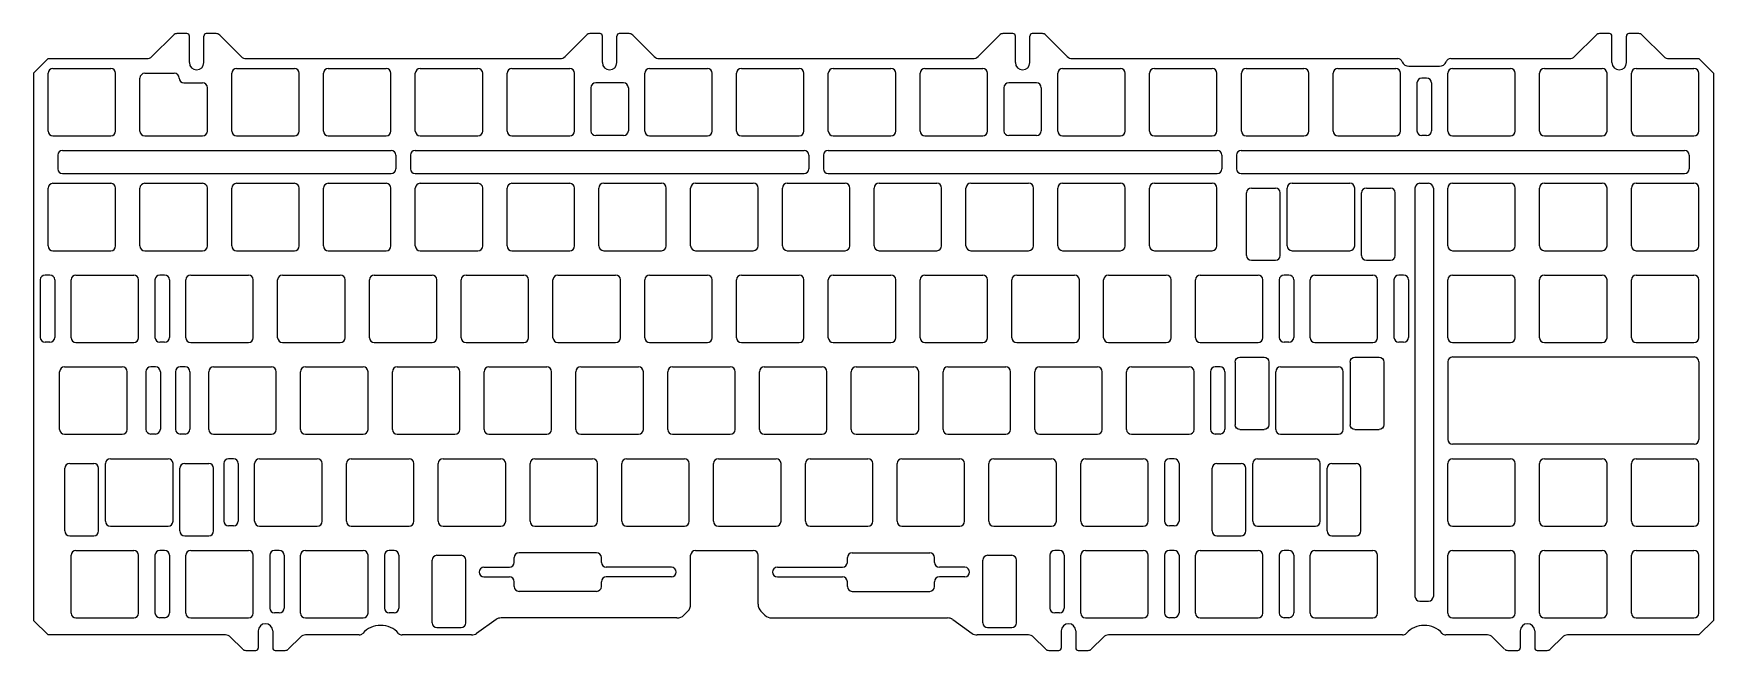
# Model space of a CAD drawing. Header units: millimetres. Extents: x 393 to 742, y 213 to 341.
import ezdxf

# ---------------------------------------------------------------- set-up
doc = ezdxf.new("R2010")
doc.units = ezdxf.units.MM
doc.linetypes.add('CENTER', pattern=[2, 1.25, -0.25, 0.25, -0.25])
doc.layers.add('보강판1.5t', color=140, linetype='Continuous')

# ---------------------------------------------------------------- blocks, each defined once
blk = doc.blocks.new('switch hole')
for p, q in [((1, 0), (13, 0)), ((0, -13), (0, -1)), ((14, -13), (14, -1)), ((1, -14), (13, -14))]:
    blk.add_line(p, q)
for centre, start, end in [((1, -1), 90, 180), ((13, -1), 0, 90), ((1, -13), 180, 270), ((13, -13), 270, 0)]:
    blk.add_arc(centre, 1, start, end)
blk = doc.blocks.new('스테빌 구멍')
at = {"layer": '보강판1.5t'}
for p, q in [((1, 0.5), (6, 0.5)), ((0, -13.5), (0, -0.5)), ((7, -13.5), (7, -0.5)), ((1, -14.5), (6, -14.5))]:
    blk.add_line(p, q, dxfattribs=at)
for centre, start, end in [((1, -0.5), 90, 180), ((6, -0.5), 360, 90), ((1, -13.5), 180, 270), ((6, -13.5), 270, 360)]:
    blk.add_arc(centre, 1, start, end, dxfattribs=at)

msp = doc.modelspace()

# ---------------------------------------------------------------- linework, layer by layer
at = {"layer": '보강판1.5t'}
for p, q in [((417.78, 335.96), (422.25, 340.42)), ((425.04, 340.72), (422.96, 340.72)), ((425.54, 334.69), (425.54, 340.22)), ((428.54, 334.69), (428.54, 340.22)), ((431.13, 340.72), (429.04, 340.72)), ((436.3, 335.96), (431.84, 340.42)), ((503.51, 335.96), (507.97, 340.42)), ((510.77, 340.72), (508.68, 340.72)), ((511.27, 334.69), (511.27, 340.22)), ((514.27, 334.69), (514.27, 340.22)), ((516.85, 340.72), (514.77, 340.72)), ((522.03, 335.96), (517.56, 340.42)), ((589.23, 335.96), (593.7, 340.42)), ((596.49, 340.72), (594.41, 340.72)), ((596.99, 334.69), (596.99, 340.22)), ((599.99, 334.69), (599.99, 340.22)), ((602.58, 340.72), (600.49, 340.72)), ((607.75, 335.96), (603.29, 340.42)), ((713.06, 335.96), (717.52, 340.42)), ((720.32, 340.72), (718.23, 340.72)), ((720.82, 334.69), (720.82, 340.22)), ((723.82, 334.69), (723.82, 340.22)), ((726.4, 340.72), (724.32, 340.72)), ((731.58, 335.96), (727.11, 340.42)), ((396.21, 335.52), (393.21, 332.52)), ((396.21, 335.52), (416.72, 335.52)), ((437.36, 335.52), (502.45, 335.52)), ((523.09, 335.52), (588.17, 335.52)), ((608.81, 335.52), (676.34, 335.52)), ((687.34, 335.52), (712, 335.52)), ((732.64, 335.52), (738.87, 335.52)), ((738.87, 335.52), (741.87, 332.52)), ((393.21, 332.52), (393.21, 218.95)), ((415.28, 320.49), (415.28, 331.49)), ((416.28, 332.49), (422.41, 332.49)), ((678.66, 333.94), (685.01, 333.94)), ((682.34, 331.49), (681.34, 331.49)), ((741.87, 332.52), (741.87, 218.95)), ((424.41, 330.49), (428.28, 330.49)), ((429.28, 320.49), (429.28, 329.49)), ((508.89, 329.49), (508.89, 320.55)), ((515.65, 330.49), (509.89, 330.49)), ((516.65, 329.49), (516.65, 320.55)), ((594.61, 329.49), (594.61, 320.55)), ((601.37, 330.49), (595.61, 330.49)), ((602.37, 329.49), (602.37, 320.55)), ((680.34, 330.49), (680.34, 320.55)), ((683.34, 330.49), (683.34, 320.55)), ((416.28, 319.49), (428.28, 319.49)), ((515.65, 319.55), (509.89, 319.55)), ((601.37, 319.55), (595.61, 319.55)), ((682.34, 319.55), (681.34, 319.55)), ((398.21, 315.49), (398.21, 312.66)), ((399.21, 316.49), (467.41, 316.49)), ((468.41, 315.49), (468.41, 312.66)), ((471.41, 315.49), (471.41, 312.66)), ((472.41, 316.49), (553.13, 316.49)), ((554.13, 315.49), (554.13, 312.66)), ((557.13, 315.49), (557.13, 312.66)), ((558.13, 316.49), (638.86, 316.49)), ((639.86, 315.49), (639.86, 312.66)), ((642.86, 315.49), (642.86, 312.66)), ((643.86, 316.49), (735.87, 316.49)), ((736.87, 315.49), (736.87, 312.66)), ((399.21, 311.66), (467.41, 311.66)), ((472.41, 311.66), (553.13, 311.66)), ((558.13, 311.66), (638.86, 311.66)), ((643.86, 311.66), (735.87, 311.66)), ((679.93, 308.66), (679.93, 223.95)), ((680.93, 309.66), (682.74, 309.66)), ((683.74, 308.66), (683.74, 223.95)), ((394.59, 289.63), (394.59, 277.69)), ((396.59, 290.63), (395.59, 290.63)), ((397.59, 289.63), (397.59, 277.69)), ((418.4, 289.63), (418.4, 277.69)), ((420.4, 290.63), (419.4, 290.63)), ((421.4, 289.63), (421.4, 277.69)), ((651.76, 289.63), (651.76, 277.69)), ((653.76, 290.63), (652.76, 290.63)), ((654.76, 289.63), (654.76, 277.69)), ((675.57, 289.63), (675.57, 277.69)), ((677.57, 290.63), (676.57, 290.63)), ((678.57, 289.63), (678.57, 277.69)), ((396.59, 276.69), (395.59, 276.69)), ((420.4, 276.69), (419.4, 276.69)), ((653.76, 276.69), (652.76, 276.69)), ((677.57, 276.69), (676.57, 276.69)), ((686.74, 272.63), (686.74, 256.53)), ((687.74, 273.63), (737.87, 273.63)), ((738.87, 272.63), (738.87, 256.53)), ((416.52, 270.58), (416.52, 258.64)), ((418.52, 271.58), (417.52, 271.58)), ((419.52, 270.58), (419.52, 258.64)), ((422.66, 270.58), (422.66, 258.64)), ((424.66, 271.58), (423.66, 271.58)), ((425.66, 270.58), (425.66, 258.64)), ((637.47, 270.58), (637.47, 258.64)), ((639.47, 271.58), (638.47, 271.58)), ((640.47, 270.58), (640.47, 258.64)), ((418.52, 257.64), (417.52, 257.64)), ((424.66, 257.64), (423.66, 257.64)), ((639.47, 257.64), (638.47, 257.64)), ((737.87, 255.53), (687.74, 255.53)), ((432.69, 251.53), (432.69, 239.59)), ((434.69, 252.53), (433.69, 252.53)), ((435.69, 251.53), (435.69, 239.59)), ((627.95, 251.53), (627.95, 239.59)), ((629.95, 252.53), (628.95, 252.53)), ((630.95, 251.53), (630.95, 239.59)), ((434.69, 238.59), (433.69, 238.59)), ((629.95, 238.59), (628.95, 238.59)), ((418.4, 232.48), (418.4, 220.54)), ((420.4, 233.48), (419.4, 233.48)), ((421.4, 232.48), (421.4, 220.54)), ((442.21, 232.48), (442.21, 221.54)), ((444.21, 233.48), (443.21, 233.48)), ((445.21, 232.48), (445.21, 221.54)), ((466.02, 232.48), (466.02, 221.54)), ((468.02, 233.48), (467.02, 233.48)), ((469.02, 232.48), (469.02, 221.54)), ((492.96, 231), (492.96, 232)), ((510.06, 233), (493.96, 233)), ((511.06, 231), (511.06, 232)), ((529.58, 222.31), (529.58, 232.48)), ((530.58, 233.48), (542.58, 233.48)), ((543.58, 222.31), (543.58, 232.48)), ((562.11, 231), (562.11, 232)), ((563.11, 233), (579.21, 233)), ((580.21, 231), (580.21, 232)), ((604.14, 232.48), (604.14, 221.54)), ((606.14, 233.48), (605.14, 233.48)), ((607.14, 232.48), (607.14, 221.54)), ((624.54, 220.48), (624.54, 232.48)), ((627.95, 232.48), (627.95, 220.54)), ((629.95, 233.48), (628.95, 233.48)), ((630.95, 232.48), (630.95, 220.54)), ((648.36, 220.48), (648.36, 232.48)), ((651.76, 232.48), (651.76, 220.54)), ((653.76, 233.48), (652.76, 233.48)), ((654.76, 232.48), (654.76, 220.54)), ((486.67, 230), (491.96, 230)), ((486.67, 228), (491.96, 228)), ((492.96, 226), (492.96, 227)), ((511.06, 226), (511.06, 227)), ((525.58, 230), (512.06, 230)), ((525.58, 228), (512.06, 228)), ((547.58, 230), (561.11, 230)), ((547.58, 228), (561.11, 228)), ((562.11, 226), (562.11, 227)), ((580.21, 226), (580.21, 227)), ((586.49, 230), (581.21, 230)), ((586.49, 228), (581.21, 228)), ((510.06, 225), (493.96, 225)), ((563.11, 225), (579.21, 225)), ((444.21, 220.54), (443.21, 220.54)), ((468.02, 220.54), (467.02, 220.54)), ((528.99, 220.89), (528.17, 220.07)), ((544.17, 220.89), (544.99, 220.07)), ((606.14, 220.54), (605.14, 220.54)), ((680.93, 222.95), (682.74, 222.95)), ((393.21, 218.95), (396.21, 215.95)), ((420.4, 219.54), (419.4, 219.54)), ((439.83, 216.78), (439.83, 213.25)), ((442.83, 216.78), (442.83, 213.25)), ((489.19, 219.19), (485.15, 216.24)), ((526.75, 219.48), (490.23, 219.48)), ((546.41, 219.48), (582.93, 219.48)), ((583.97, 219.19), (588.02, 216.24)), ((606.52, 216.78), (606.52, 213.25)), ((609.52, 216.78), (609.52, 213.25)), ((629.95, 219.54), (628.95, 219.54)), ((653.76, 219.54), (652.76, 219.54)), ((701.77, 216.78), (701.77, 213.25)), ((704.77, 216.78), (704.77, 213.25)), ((741.87, 218.95), (738.87, 215.95)), ((433.01, 215.95), (396.21, 215.95)), ((434.07, 215.52), (436.54, 213.05)), ((437.24, 212.75), (439.33, 212.75)), ((443.33, 212.75), (445.42, 212.75)), ((448.59, 215.52), (446.12, 213.05)), ((460.76, 215.95), (449.65, 215.95)), ((484.11, 215.95), (469.71, 215.95)), ((599.7, 215.95), (589.05, 215.95)), ((600.76, 215.52), (603.22, 213.05)), ((603.93, 212.75), (606.02, 212.75)), ((610.02, 212.75), (612.1, 212.75)), ((615.28, 215.52), (612.81, 213.05)), ((677.36, 215.95), (616.34, 215.95)), ((694.95, 215.95), (686.31, 215.95)), ((696.01, 215.52), (698.47, 213.05)), ((699.18, 212.75), (701.27, 212.75)), ((705.27, 212.75), (707.35, 212.75)), ((710.53, 215.52), (708.06, 213.05)), ((738.87, 215.95), (711.59, 215.95))]:
    msp.add_line(p, q, dxfattribs=at)
for centre, radius, start, end in [((422.96, 339.72), 1, 90, 135), ((425.04, 340.22), 0.5, 360, 90), ((429.04, 340.22), 0.5, 90, 180), ((431.13, 339.72), 1, 45, 90), ((508.68, 339.72), 1, 90, 135), ((510.77, 340.22), 0.5, 360, 90), ((514.77, 340.22), 0.5, 90, 180), ((516.85, 339.72), 1, 45, 90), ((594.41, 339.72), 1, 90, 135), ((596.49, 340.22), 0.5, 360, 90), ((600.49, 340.22), 0.5, 90, 180), ((602.58, 339.72), 1, 45, 90), ((718.23, 339.72), 1, 90, 135), ((720.32, 340.22), 0.5, 360, 90), ((724.32, 340.22), 0.5, 90, 180), ((726.4, 339.72), 1, 45, 90), ((416.72, 337.02), 1.5, 270, 315), ((437.36, 337.02), 1.5, 225, 270), ((502.45, 337.02), 1.5, 270, 315), ((523.09, 337.02), 1.5, 225, 270), ((588.17, 337.02), 1.5, 270, 315), ((608.81, 337.02), 1.5, 225, 270), ((676.34, 334.52), 1, 21.7156, 90), ((678.66, 335.44), 1.5, 201.7156, 270), ((685.01, 335.44), 1.5, 270, 338.2844), ((687.34, 334.52), 1, 90, 158.2844), ((712, 337.02), 1.5, 270, 315), ((732.64, 337.02), 1.5, 225, 270), ((416.28, 331.49), 1, 90, 180), ((422.41, 331.49), 1, 0, 90), ((424.41, 331.49), 1, 180, 270), ((427.04, 334.69), 1.5, 180, 0), ((512.77, 334.69), 1.5, 180, 0), ((598.49, 334.69), 1.5, 180, 0), ((681.34, 330.49), 1, 90, 180), ((682.34, 330.49), 1, 0, 90), ((722.32, 334.69), 1.5, 180, 0), ((428.28, 329.49), 1, 0, 90), ((509.89, 329.49), 1, 90, 180), ((515.65, 329.49), 1, 0, 90), ((595.61, 329.49), 1, 90, 180), ((601.37, 329.49), 1, 0, 90), ((416.28, 320.49), 1, 180, 270), ((428.28, 320.49), 1, 270, 0), ((509.89, 320.55), 1, 180, 270), ((515.65, 320.55), 1, 270, 360), ((595.61, 320.55), 1, 180, 270), ((601.37, 320.55), 1, 270, 360), ((681.34, 320.55), 1, 180, 270), ((682.34, 320.55), 1, 270, 360), ((399.21, 315.49), 1, 90, 180), ((467.41, 315.49), 1, 0, 90), ((472.41, 315.49), 1, 90, 180), ((553.13, 315.49), 1, 0, 90), ((558.13, 315.49), 1, 90, 180), ((638.86, 315.49), 1, 0, 90), ((643.86, 315.49), 1, 90, 180), ((735.87, 315.49), 1, 0, 90), ((399.21, 312.66), 1, 180, 270), ((467.41, 312.66), 1, 270, 0), ((472.41, 312.66), 1, 180, 270), ((553.13, 312.66), 1, 270, 0), ((558.13, 312.66), 1, 180, 270), ((638.86, 312.66), 1, 270, 0), ((643.86, 312.66), 1, 180, 270), ((735.87, 312.66), 1, 270, 0), ((680.93, 308.66), 1, 90, 180), ((682.74, 308.66), 1, 0, 90), ((395.59, 289.63), 1, 90, 180), ((396.59, 289.63), 1, 0, 90), ((419.4, 289.63), 1, 90, 180), ((420.4, 289.63), 1, 0, 90), ((652.76, 289.63), 1, 90, 180), ((653.76, 289.63), 1, 0, 90), ((676.57, 289.63), 1, 90, 180), ((677.57, 289.63), 1, 0, 90), ((395.59, 277.69), 1, 180, 270), ((396.59, 277.69), 1, 270, 360), ((419.4, 277.69), 1, 180, 270), ((420.4, 277.69), 1, 270, 360), ((652.76, 277.69), 1, 180, 270), ((653.76, 277.69), 1, 270, 360), ((676.57, 277.69), 1, 180, 270), ((677.57, 277.69), 1, 270, 360), ((687.74, 272.63), 1, 90, 180), ((737.87, 272.63), 1, 0, 90), ((417.52, 270.58), 1, 90, 180), ((418.52, 270.58), 1, 0, 90), ((423.66, 270.58), 1, 90, 180), ((424.66, 270.58), 1, 0, 90), ((638.47, 270.58), 1, 90, 180), ((639.47, 270.58), 1, 0, 90), ((417.52, 258.64), 1, 180, 270), ((418.52, 258.64), 1, 270, 360), ((423.66, 258.64), 1, 180, 270), ((424.66, 258.64), 1, 270, 360), ((638.47, 258.64), 1, 180, 270), ((639.47, 258.64), 1, 270, 360), ((687.74, 256.53), 1, 180, 270), ((737.87, 256.53), 1, 270, 0), ((433.69, 251.53), 1, 90, 180), ((434.69, 251.53), 1, 0, 90), ((628.95, 251.53), 1, 90, 180), ((629.95, 251.53), 1, 0, 90), ((433.69, 239.59), 1, 180, 270), ((434.69, 239.59), 1, 270, 360), ((628.95, 239.59), 1, 180, 270), ((629.95, 239.59), 1, 270, 360), ((419.4, 232.48), 1, 90, 180), ((420.4, 232.48), 1, 0, 90), ((443.21, 232.48), 1, 90, 180), ((444.21, 232.48), 1, 0, 90), ((467.02, 232.48), 1, 90, 180), ((468.02, 232.48), 1, 0, 90), ((491.96, 231), 1, 270, 0), ((493.96, 232), 1, 90, 180), ((510.06, 232), 1, 360, 90), ((512.06, 231), 1, 180, 270), ((530.58, 232.48), 1, 90, 180), ((542.58, 232.48), 1, 0, 90), ((561.11, 231), 1, 270, 0), ((563.11, 232), 1, 90, 180), ((579.21, 232), 1, 0, 90), ((581.21, 231), 1, 180, 270), ((605.14, 232.48), 1, 90, 180), ((606.14, 232.48), 1, 0, 90), ((628.95, 232.48), 1, 90, 180), ((629.95, 232.48), 1, 0, 90), ((652.76, 232.48), 1, 90, 180), ((653.76, 232.48), 1, 0, 90), ((486.67, 229), 1, 90, 180), ((486.67, 229), 1, 180, 270), ((491.96, 227), 1, 0, 90), ((512.06, 227), 1, 90, 180), ((525.58, 229), 1, 0, 90), ((525.58, 229), 1, 270, 0), ((547.58, 229), 1, 90, 180), ((547.58, 229), 1, 180, 270), ((561.11, 227), 1, 0, 90), ((581.21, 227), 1, 90, 180), ((586.49, 229), 1, 0, 90), ((586.49, 229), 1, 270, 0), ((493.96, 226), 1, 180, 270), ((510.06, 226), 1, 270, 0), ((563.11, 226), 1, 180, 270), ((579.21, 226), 1, 270, 0), ((680.93, 223.95), 1, 180, 270), ((682.74, 223.95), 1, 270, 0), ((419.4, 220.54), 1, 180, 270), ((420.4, 220.54), 1, 270, 360), ((443.21, 221.54), 1, 180, 270), ((444.21, 221.54), 1, 270, 360), ((467.02, 221.54), 1, 180, 270), ((468.02, 221.54), 1, 270, 360), ((526.75, 221.48), 2, 270, 315), ((527.58, 222.31), 2, 315, 0), ((545.58, 222.31), 2, 180, 225), ((546.41, 221.48), 2, 225, 270), ((605.14, 221.54), 1, 180, 270), ((606.14, 221.54), 1, 270, 360), ((628.95, 220.54), 1, 180, 270), ((629.95, 220.54), 1, 270, 360), ((652.76, 220.54), 1, 180, 270), ((653.76, 220.54), 1, 270, 360), ((441.33, 216.78), 1.5, 0, 180), ((460.76, 216.95), 1, 270, 318.1897), ((465.24, 212.95), 5, 41.8103, 138.1897), ((469.71, 216.95), 1, 221.8103, 270), ((484.11, 217.95), 2, 270, 301.1739), ((490.23, 217.48), 2, 90, 121.1739), ((582.93, 217.48), 2, 58.8261, 90), ((589.05, 217.95), 2, 238.8261, 270), ((608.02, 216.78), 1.5, 0, 180), ((677.36, 216.95), 1, 270, 318.1897), ((681.84, 212.95), 5, 41.8103, 138.1897), ((686.31, 216.95), 1, 221.8103, 270), ((703.27, 216.78), 1.5, 0, 180), ((433.01, 214.45), 1.5, 45, 90), ((437.24, 213.75), 1, 225, 270), ((439.33, 213.25), 0.5, 270, 0), ((443.33, 213.25), 0.5, 180, 270), ((445.42, 213.75), 1, 270, 315), ((449.65, 214.45), 1.5, 90, 135), ((599.7, 214.45), 1.5, 45, 90), ((603.93, 213.75), 1, 225, 270), ((606.02, 213.25), 0.5, 270, 0), ((610.02, 213.25), 0.5, 180, 270), ((612.1, 213.75), 1, 270, 315), ((616.34, 214.45), 1.5, 90, 135), ((694.95, 214.45), 1.5, 45, 90), ((699.18, 213.75), 1, 225, 270), ((701.27, 213.25), 0.5, 270, 0), ((705.27, 213.25), 0.5, 180, 270), ((707.35, 213.75), 1, 270, 315), ((711.59, 214.45), 1.5, 90, 135)]:
    msp.add_arc(centre, radius, start, end, dxfattribs=at)

# ---------------------------------------------------------------- block references
for p in [(396.23, 333.49), (434.33, 333.49), (453.38, 333.49), (472.43, 333.49), (491.48, 333.49), (520.06, 333.49), (539.11, 333.49), (558.16, 333.49), (577.21, 333.49), (605.78, 333.49), (624.83, 333.49), (643.89, 333.49), (662.93, 333.49), (686.74, 333.49), (705.79, 333.49), (724.84, 333.49), (396.23, 309.66), (415.28, 309.66), (434.33, 309.66), (453.38, 309.66), (472.43, 309.66), (491.48, 309.66), (510.53, 309.68), (529.58, 309.68), (548.63, 309.68), (567.68, 309.68), (586.73, 309.68), (605.78, 309.68), (624.83, 309.68), (653.41, 309.68), (686.74, 309.68), (705.79, 309.68), (724.84, 309.68), (400.99, 290.63), (424.81, 290.63), (443.86, 290.63), (462.91, 290.63), (481.96, 290.63), (501.01, 290.63), (520.06, 290.63), (539.11, 290.63), (558.16, 290.63), (577.21, 290.63), (596.26, 290.63), (615.31, 290.63), (634.36, 290.63), (658.17, 290.63), (686.74, 290.63), (705.79, 290.63), (724.84, 290.63), (398.61, 271.58), (429.57, 271.58), (448.62, 271.58), (467.67, 271.58), (486.72, 271.58), (505.77, 271.58), (524.82, 271.58), (543.87, 271.58), (562.92, 271.58), (581.97, 271.58), (601.02, 271.58), (620.07, 271.58), (651.02, 271.58), (408.14, 252.53), (439.09, 252.53), (458.14, 252.53), (477.19, 252.53), (496.24, 252.53), (515.29, 252.53), (534.34, 252.53), (553.39, 252.53), (572.44, 252.53), (591.49, 252.53), (610.54, 252.53), (646.26, 252.53), (686.74, 252.53), (705.79, 252.53), (724.84, 252.53), (400.99, 233.48), (424.81, 233.48), (448.62, 233.48), (610.54, 233.48), (634.36, 233.48), (658.17, 233.48), (686.74, 233.48), (705.79, 233.48), (724.84, 233.48)]:
    msp.add_blockref('switch hole', p, dxfattribs=at)
at = {"layer": '보강판1.5t', "linetype": 'CENTER', "lineweight": 100}
for p in [(644.97, 308.18), (668.84, 308.18), (399.7, 251.03), (423.57, 251.03), (637.82, 251.03), (661.7, 251.03)]:
    msp.add_blockref('스테빌 구멍', p, dxfattribs=at)
at = {"layer": '보강판1.5t', "linetype": 'CENTER', "lineweight": 100, "xscale": -1, "rotation": 180}
for p in [(642.59, 259.08), (666.46, 259.08)]:
    msp.add_blockref('스테빌 구멍', p, dxfattribs=at)
at = {"layer": '보강판1.5t', "linetype": 'CENTER'}
for p in [(475.93, 231.98), (590.23, 231.98)]:
    msp.add_blockref('스테빌 구멍', p, dxfattribs=at)

doc.saveas('drawing.dxf')
